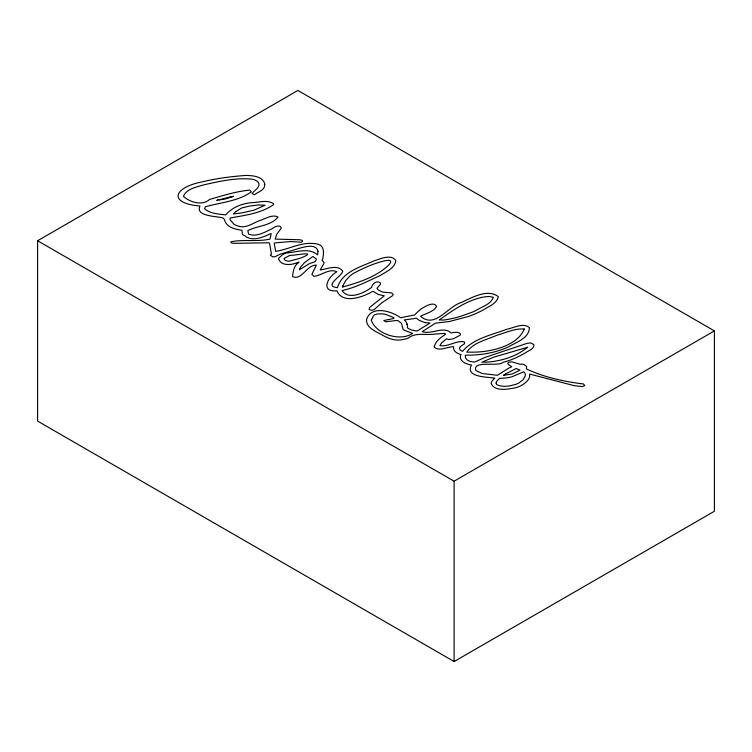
<?xml version="1.0" encoding="UTF-8"?>
<svg xmlns="http://www.w3.org/2000/svg" width="752" height="752" viewBox="0 0 752 752"><rect width="100%" height="100%" fill="white"/><g stroke="black" fill="none" stroke-linecap="round" stroke-linejoin="round"><path stroke-width="1.13" d="M37.6 240.743L297.905 90.456L714.4 330.908L714.4 511.257L454.095 661.544L37.6 421.092L37.6 240.743L454.095 481.195L714.4 330.908M508.465 368.311L497.401 375.295L482.267 373.528L475.809 370.548C472.406 359.926 497.627 367.164 503.173 362.304C510.871 360.415 518.09 356.993 524.971 353.111C527.876 350.78 534.211 349.351 533.958 344.717L530.865 342.912L527.133 343.316L485.012 357.435L474.484 362.126L470.132 361.402L467.236 360.048L465.413 357.717L465.347 355.151C480.124 355.414 495.107 353.036 508.596 346.841C516.257 342.141 529.088 338.419 529.446 327.675C523.279 322.307 513.795 327.994 507.064 329.169C491.705 334.941 473.657 338.409 462.527 351.344L460.196 350.159L459.425 348.232L460.365 346.616L464.642 343.589L464.322 341.85C456.417 340.148 448.371 347.048 439.901 345.629L441.744 342.762L446.5 338.832L449.104 339.584L453.371 338.748L459.134 335.777L460.403 334.884L460.487 333.869C458.288 331.388 453.954 332.412 450.974 332.976C443.868 325.607 431.15 334.931 422.229 331.613L435.399 323.181L449.217 321.555L468.44 316.47A90.569 52.292 0 0 0 484.091 309.495C489.345 306.12 496.875 303.46 498.341 296.655C487.738 288.364 471.777 297.67 461.343 302.501C447.985 306.158 435.041 329.16 420.575 316.244C425.914 313.443 433.378 311.92 436.602 306.534C434.647 302.172 428.931 304.626 425.867 306.233A39.818 22.992 0 0 0 420.048 309.749L414.474 314.994L400.543 317.739C391.566 311.027 371.422 305.03 366.591 319.365C365.867 327.881 375.962 331.5 381.875 334.781C387.976 338.4 395.073 341.192 402.254 339.641A23.876 13.78 0 0 0 407.857 338.334C415.659 332.111 424.842 335.364 433.772 334.198L444.611 333.39L445.56 334.198C440.935 337.488 435.342 341.135 434.158 347.114C439.403 351.889 447.637 346.493 453.569 346.719C452.629 351.372 457.47 353.628 461.108 354.615L460.675 354.906C458.541 361.073 466.55 364.523 471.476 364.955C464.689 377.57 488.095 376.893 494.807 378.143L492.334 380.578L491.037 383.313C494.675 391.933 507.675 389.169 515.111 387.891A23.547 13.592 0 0 0 521.249 385.522C525.253 383.125 530.611 379.393 529.681 374.064L574.265 385.682L582.471 386.584L584.802 385.532L583.364 383.905L581.296 383.727C562.581 381.198 543.48 377.053 526.381 368.894L526.654 366.515L523.796 364.41A6.054 3.497 0 0 0 520.083 364.25L511.774 361.825L508.474 362.37L507.769 363.592L508.333 364.429L511.774 366.722L508.982 368.019M299.446 269.714L309.269 263.773A13.63 7.868 0 0 1 311.159 263.031L315.003 261.79L316.385 259.431A3.948 2.275 0 0 0 316.197 258.801L312.879 256.517L304.522 262.598L300.734 266.875A27.382 15.811 0 0 0 299.446 269.714M454.095 481.195L454.095 661.544M317.983 251.318L317.598 254.881C308.903 247.258 296.673 252.268 286.578 252.973A16.309 9.419 0 0 0 282.583 254.627L278.447 258.444C280.778 266.659 292.481 265.118 298.506 262.091L298.976 262.363C294.154 264.948 292.866 271.782 292.613 276.651C302.031 280.712 306.76 264.657 316.413 265.089L311.864 274.367L314.016 276.341C321.602 275.57 329.235 268.041 336.924 271.754C327.919 276.539 319.797 292.406 336.924 290.798C342.884 304.739 363.272 296.965 372.973 291.212L378.303 294.455L384.281 295.837L369.448 307.587L369.213 309.467L371.215 310.294L374.007 309.721L382.298 302.436L392.77 295.564L393.164 294.474L391.717 292.895L382.712 292.124L378.397 290.037L376.987 288.336L380.399 284.416L380.512 283.043C377.128 279.904 372.174 283.542 371.563 287.396C364.25 293.054 348.261 300.48 342.104 290.526C355.376 287.734 367.653 281.21 379.939 275.655C385.691 271.773 394.838 268.52 395.834 260.596C391.247 253.725 380.521 258.867 374.393 260.737C360.697 266.988 342.226 271.51 337.394 287.809L336.924 287.537C323.181 286.098 342.564 275.664 342.752 271.049C337.272 264.074 327.308 269.113 320.192 269.987L323.962 263.454L323.999 262.57L322.072 260.192L322.542 259.919C324.15 251.798 324.949 244.062 313.904 243.535C300.659 242.05 288.533 249.514 275.646 251.347L274.236 243.451L274.706 242.915L290.733 241.552L301.336 242.229L302.614 241.185L302.041 240.292L299.794 239.756L275.176 239.098L276.764 234.192L281.304 228.213C280.562 223.842 274.085 226.869 272.064 228.815C264.864 231.936 256.639 237.425 248.545 234.069L247.84 230.582C257.212 225.76 271.209 225.826 278.005 217.065C272.196 213.794 264.873 219.283 259.026 220.778C252.324 223.532 245.34 228.918 237.754 225.863A9.72 5.612 0 0 1 233.834 224.134L230.037 219.706L230.168 218.014C245.011 215.241 260.794 213.502 273.531 204.676L273.653 203.801C267.609 199.336 258.199 202.655 251.018 202.711C241.43 203.698 232.086 207.496 225.694 214.884C218.578 214.076 210.25 213.671 204.61 208.793L205.381 206.762C220.637 202.438 238.281 201.31 251.281 191.863L249.73 190.124C236.175 191.337 222.639 195.689 209.592 199.44C202.316 206.18 189.673 202.203 183.441 196.366C186.299 188.733 196.845 186.994 203.942 184.832C219.716 181.288 236.203 177.444 252.428 179.192A12.295 7.097 0 0 1 257.87 181.852C261.893 186.242 254.42 190.359 251.986 193.546L254.439 194.749C258.237 191.675 264.948 190.312 264.807 184.409L264.337 184.137L264.807 183.864C262.42 176.109 252.625 175.583 245.838 175.442C231.024 176.513 216.172 178.468 201.724 181.965C173.458 187.586 167.828 203.303 200.004 206.039C194.73 216.67 217.92 216.144 223.1 218.014L224.51 219.65C225.873 227.123 235.461 229.426 241.956 230.262L242.464 234.596L244.776 235.696C252.249 242.266 263.379 236.946 271.171 233.524L269.996 239.098C257.269 241.984 243.281 239.192 230.873 241.824L231.343 242.915L233.346 243.357L268.812 242.774L269.601 243.375L271.406 254.063L270.278 255.116L272.844 256.902L275.063 256.705L279.885 254.289L296.401 249.175C302.135 247.53 316.047 242.482 317.983 251.318M406.907 324.403L407.612 326.18L407.283 327.383L408.214 328.492L411.936 330.137L417.031 331.077L430.003 323.05L427.747 322.852A13.696 7.905 0 0 1 424.166 322.288L419.296 320.399L416.335 318.152A73.517 42.45 0 0 1 408.515 319.384L404.313 319.92L406.165 322.053A12.577 7.257 0 0 1 406.785 323.369L407.377 324.131L406.907 324.403M371.319 320.277C376.085 334.02 399.989 342.01 412.566 333.39L404.162 330.175A10.754 6.204 0 0 1 402.987 329.085L401.465 323.275L398.052 320.7A3.572 2.059 0 0 0 396.614 320.465L385.785 321.8L383.811 320.596C394.48 317.814 399.415 319.534 385.428 314.355A14.344 8.281 0 0 0 382.345 313.885L377.673 313.894L374.609 314.759A22.297 12.878 0 0 0 373.33 316.028L371.319 320.277M284.2 258.773L284.707 259.863A6.27 3.619 0 0 0 285.365 260.455L288.185 261.17A5.283 3.046 0 0 0 289.182 261.179L299.418 258.481A28.642 16.535 0 0 0 303.554 256.874C316.686 250.971 294.07 255.577 291.691 255.229A9.221 5.32 0 0 0 289.229 255.699L284.406 258.293A2.397 1.382 0 0 0 284.2 258.773M496.057 382.975L496.517 384.451L498.708 385.475A16.018 9.25 0 0 0 505.222 386.331L510.091 385.87L516.257 384.187A19.543 11.289 0 0 0 518.805 383.003L523.082 379.779L525.187 376.038A15.35 8.864 0 0 0 525.206 373.659L523.796 371.751L512.018 376.771A27.373 15.801 0 0 1 503.821 378.134L499.516 378.416L496.997 380.907L496.057 382.975M524.266 329.028C517.207 346.54 489.514 352.265 472.416 352.162L466.766 352.162C473.478 342.235 486.459 339.97 496.743 335.317C505.664 332.779 514.876 328.257 524.266 329.028M439.422 319.797C443.473 320.813 449.969 318.895 454.781 317.983A184.4 106.464 0 0 0 460.581 316.329L471.241 312.569A44.152 25.493 0 0 0 474.888 311.046C481.092 307.013 490.483 304.842 493.397 297.331L489.627 296.514A22.494 12.981 0 0 0 485.059 296.814C467.894 299.465 453.259 310.05 439.422 319.797M342.799 285.976L342.339 287.132C358.497 282.564 376.254 276.943 388.605 265.212C395.016 258.199 385.24 260.577 381.931 261.546C372.061 264.149 362.755 268.511 353.75 273.249A36.19 20.896 0 0 0 350.065 275.834L345.666 280.609L342.799 285.976M233.233 196.385L225.562 198.904L219.095 199.919L228.852 197.268A71.346 41.191 0 0 1 233.233 196.385M218.155 199.919L216.971 200.323L218.155 199.919M527.566 347.264C517.761 355.358 505.194 359.813 492.682 361.562A44.951 25.953 0 0 1 485.519 362.173L481.844 362.229L493.669 357.181L527.566 347.264M235.949 211.491L235.376 211.989A37.28 21.526 0 0 0 233.468 213.935L242.022 212.891L254.082 210.156L265.042 205.221L258.538 204.948L249.683 206.039L241.608 208.003L235.949 211.491M505.4 374.026L503.53 375.295L512.159 374.007L520.027 370.125L516.248 368.489L505.4 374.026"/></g></svg>
